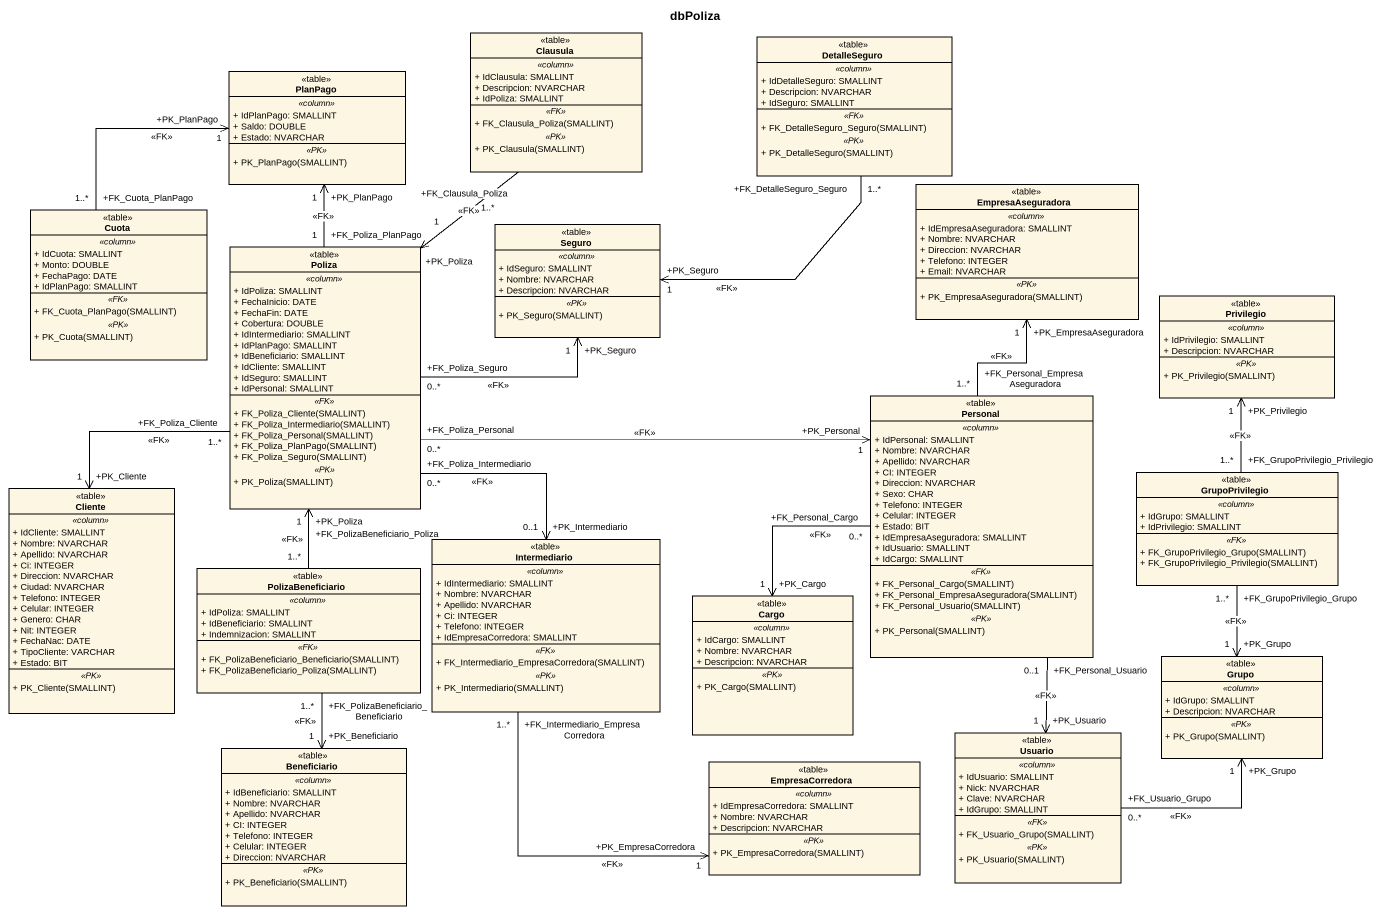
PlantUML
@startuml
title dbPoliza
hide circle
hide empty members
skinparam classAttributeIconSize 0
class Clausula <<table>> {
  .. <<column>> ..
  + IdClausula: SMALLINT
  + Descripcion: NVARCHAR
  + IdPoliza: SMALLINT
  .. <<FK>> ..
  + FK_Clausula_Poliza(SMALLINT)
  .. <<PK>> ..
  + PK_Clausula(SMALLINT)
}
class PlanPago <<table>> {
  .. <<column>> ..
  + IdPlanPago: SMALLINT
  + Saldo: DOUBLE
  + Estado: NVARCHAR
  .. <<PK>> ..
  + PK_PlanPago(SMALLINT)
}
class DetalleSeguro <<table>> {
  .. <<column>> ..
  + IdDetalleSeguro: SMALLINT
  + Descripcion: NVARCHAR
  + IdSeguro: SMALLINT
  .. <<FK>> ..
  + FK_DetalleSeguro_Seguro(SMALLINT)
  .. <<PK>> ..
  + PK_DetalleSeguro(SMALLINT)
}
class EmpresaAseguradora <<table>> {
  .. <<column>> ..
  + IdEmpresaAseguradora: SMALLINT
  + Nombre: NVARCHAR
  + Direccion: NVARCHAR
  + Telefono: INTEGER
  + Email: NVARCHAR
  .. <<PK>> ..
  + PK_EmpresaAseguradora(SMALLINT)
}
class Cuota <<table>> {
  .. <<column>> ..
  + IdCuota: SMALLINT
  + Monto: DOUBLE
  + FechaPago: DATE
  + IdPlanPago: SMALLINT
  .. <<FK>> ..
  + FK_Cuota_PlanPago(SMALLINT)
  .. <<PK>> ..
  + PK_Cuota(SMALLINT)
}
class Seguro <<table>> {
  .. <<column>> ..
  + IdSeguro: SMALLINT
  + Nombre: NVARCHAR
  + Descripcion: NVARCHAR
  .. <<PK>> ..
  + PK_Seguro(SMALLINT)
}
class Poliza <<table>> {
  .. <<column>> ..
  + IdPoliza: SMALLINT
  + FechaInicio: DATE
  + FechaFin: DATE
  + Cobertura: DOUBLE
  + IdIntermediario: SMALLINT
  + IdPlanPago: SMALLINT
  + IdBeneficiario: SMALLINT
  + IdCliente: SMALLINT
  + IdSeguro: SMALLINT
  + IdPersonal: SMALLINT
  .. <<FK>> ..
  + FK_Poliza_Cliente(SMALLINT)
  + FK_Poliza_Intermediario(SMALLINT)
  + FK_Poliza_Personal(SMALLINT)
  + FK_Poliza_PlanPago(SMALLINT)
  + FK_Poliza_Seguro(SMALLINT)
  .. <<PK>> ..
  + PK_Poliza(SMALLINT)
}
class Privilegio <<table>> {
  .. <<column>> ..
  + IdPrivilegio: SMALLINT
  + Descripcion: NVARCHAR
  .. <<PK>> ..
  + PK_Privilegio(SMALLINT)
}
class Personal <<table>> {
  .. <<column>> ..
  + IdPersonal: SMALLINT
  + Nombre: NVARCHAR
  + Apellido: NVARCHAR
  + CI: INTEGER
  + Direccion: NVARCHAR
  + Sexo: CHAR
  + Telefono: INTEGER
  + Celular: INTEGER
  + Estado: BIT
  + IdEmpresaAseguradora: SMALLINT
  + IdUsuario: SMALLINT
  + IdCargo: SMALLINT
  .. <<FK>> ..
  + FK_Personal_Cargo(SMALLINT)
  + FK_Personal_EmpresaAseguradora(SMALLINT)
  + FK_Personal_Usuario(SMALLINT)
  .. <<PK>> ..
  + PK_Personal(SMALLINT)
}
class Cliente <<table>> {
  .. <<column>> ..
  + IdCliente: SMALLINT
  + Nombre: NVARCHAR
  + Apellido: NVARCHAR
  + Ci: INTEGER
  + Direccion: NVARCHAR
  + Ciudad: NVARCHAR
  + Telefono: INTEGER
  + Celular: INTEGER
  + Genero: CHAR
  + Nit: INTEGER
  + FechaNac: DATE
  + TipoCliente: VARCHAR
  + Estado: BIT
  .. <<PK>> ..
  + PK_Cliente(SMALLINT)
}
class GrupoPrivilegio <<table>> {
  .. <<column>> ..
  + IdGrupo: SMALLINT
  + IdPrivilegio: SMALLINT
  .. <<FK>> ..
  + FK_GrupoPrivilegio_Grupo(SMALLINT)
  + FK_GrupoPrivilegio_Privilegio(SMALLINT)
}
class Intermediario <<table>> {
  .. <<column>> ..
  + IdIntermediario: SMALLINT
  + Nombre: NVARCHAR
  + Apellido: NVARCHAR
  + Ci: INTEGER
  + Telefono: INTEGER
  + IdEmpresaCorredora: SMALLINT
  .. <<FK>> ..
  + FK_Intermediario_EmpresaCorredora(SMALLINT)
  .. <<PK>> ..
  + PK_Intermediario(SMALLINT)
}
class PolizaBeneficiario <<table>> {
  .. <<column>> ..
  + IdPoliza: SMALLINT
  + IdBeneficiario: SMALLINT
  + Indemnizacion: SMALLINT
  .. <<FK>> ..
  + FK_PolizaBeneficiario_Beneficiario(SMALLINT)
  + FK_PolizaBeneficiario_Poliza(SMALLINT)
}
class Cargo <<table>> {
  .. <<column>> ..
  + IdCargo: SMALLINT
  + Nombre: NVARCHAR
  + Descripcion: NVARCHAR
  .. <<PK>> ..
  + PK_Cargo(SMALLINT)
}
class Grupo <<table>> {
  .. <<column>> ..
  + IdGrupo: SMALLINT
  + Descripcion: NVARCHAR
  .. <<PK>> ..
  + PK_Grupo(SMALLINT)
}
class Usuario <<table>> {
  .. <<column>> ..
  + IdUsuario: SMALLINT
  + Nick: NVARCHAR
  + Clave: NVARCHAR
  + IdGrupo: SMALLINT
  .. <<FK>> ..
  + FK_Usuario_Grupo(SMALLINT)
  .. <<PK>> ..
  + PK_Usuario(SMALLINT)
}
class Beneficiario <<table>> {
  .. <<column>> ..
  + IdBeneficiario: SMALLINT
  + Nombre: NVARCHAR
  + Apellido: NVARCHAR
  + CI: INTEGER
  + Telefono: INTEGER
  + Celular: INTEGER
  + Direccion: NVARCHAR
  .. <<PK>> ..
  + PK_Beneficiario(SMALLINT)
}
class EmpresaCorredora <<table>> {
  .. <<column>> ..
  + IdEmpresaCorredora: SMALLINT
  + Nombre: NVARCHAR
  + Descripcion: NVARCHAR
  .. <<PK>> ..
  + PK_EmpresaCorredora(SMALLINT)
}
Clausula "+FK_Clausula_Poliza\n1..*" --> "+PK_Poliza\n1" Poliza : <<FK>>
DetalleSeguro "+FK_DetalleSeguro_Seguro\n1..*" --> "+PK_Seguro\n1" Seguro : <<FK>>
Cuota "+FK_Cuota_PlanPago\n1..*" -up-> "+PK_PlanPago\n1" PlanPago : <<FK>>
Poliza "+FK_Poliza_PlanPago\n1" -up-> "+PK_PlanPago\n1" PlanPago : <<FK>>
Poliza "+FK_Poliza_Seguro\n0..*" -right-> "+PK_Seguro\n1" Seguro : <<FK>>
Poliza "+FK_Poliza_Personal\n0..*" -right-> "+PK_Personal\n1" Personal : <<FK>>
Poliza "+FK_Poliza_Cliente\n1..*" --> "+PK_Cliente\n1" Cliente : <<FK>>
Poliza "+FK_Poliza_Intermediario\n0..*" --> "+PK_Intermediario\n0..1" Intermediario : <<FK>>
Personal "+FK_Personal_EmpresaAseguradora\n1..*" -up-> "+PK_EmpresaAseguradora\n1" EmpresaAseguradora : <<FK>>
Personal "+FK_Personal_Cargo\n0..*" --> "+PK_Cargo\n1" Cargo : <<FK>>
Personal "+FK_Personal_Usuario\n0..1" --> "+PK_Usuario\n1" Usuario : <<FK>>
GrupoPrivilegio "+FK_GrupoPrivilegio_Privilegio\n1..*" -up-> "+PK_Privilegio\n1" Privilegio : <<FK>>
GrupoPrivilegio "+FK_GrupoPrivilegio_Grupo\n1..*" --> "+PK_Grupo\n1" Grupo : <<FK>>
Intermediario "+FK_Intermediario_EmpresaCorredora\n1..*" --> "+PK_EmpresaCorredora\n1" EmpresaCorredora : <<FK>>
PolizaBeneficiario "+FK_PolizaBeneficiario_Poliza\n1..*" -up-> "+PK_Poliza\n1" Poliza : <<FK>>
PolizaBeneficiario "+FK_PolizaBeneficiario_Beneficiario\n1..*" --> "+PK_Beneficiario\n1" Beneficiario : <<FK>>
Usuario "+FK_Usuario_Grupo\n0..*" -right-> "+PK_Grupo\n1" Grupo : <<FK>>
@enduml
